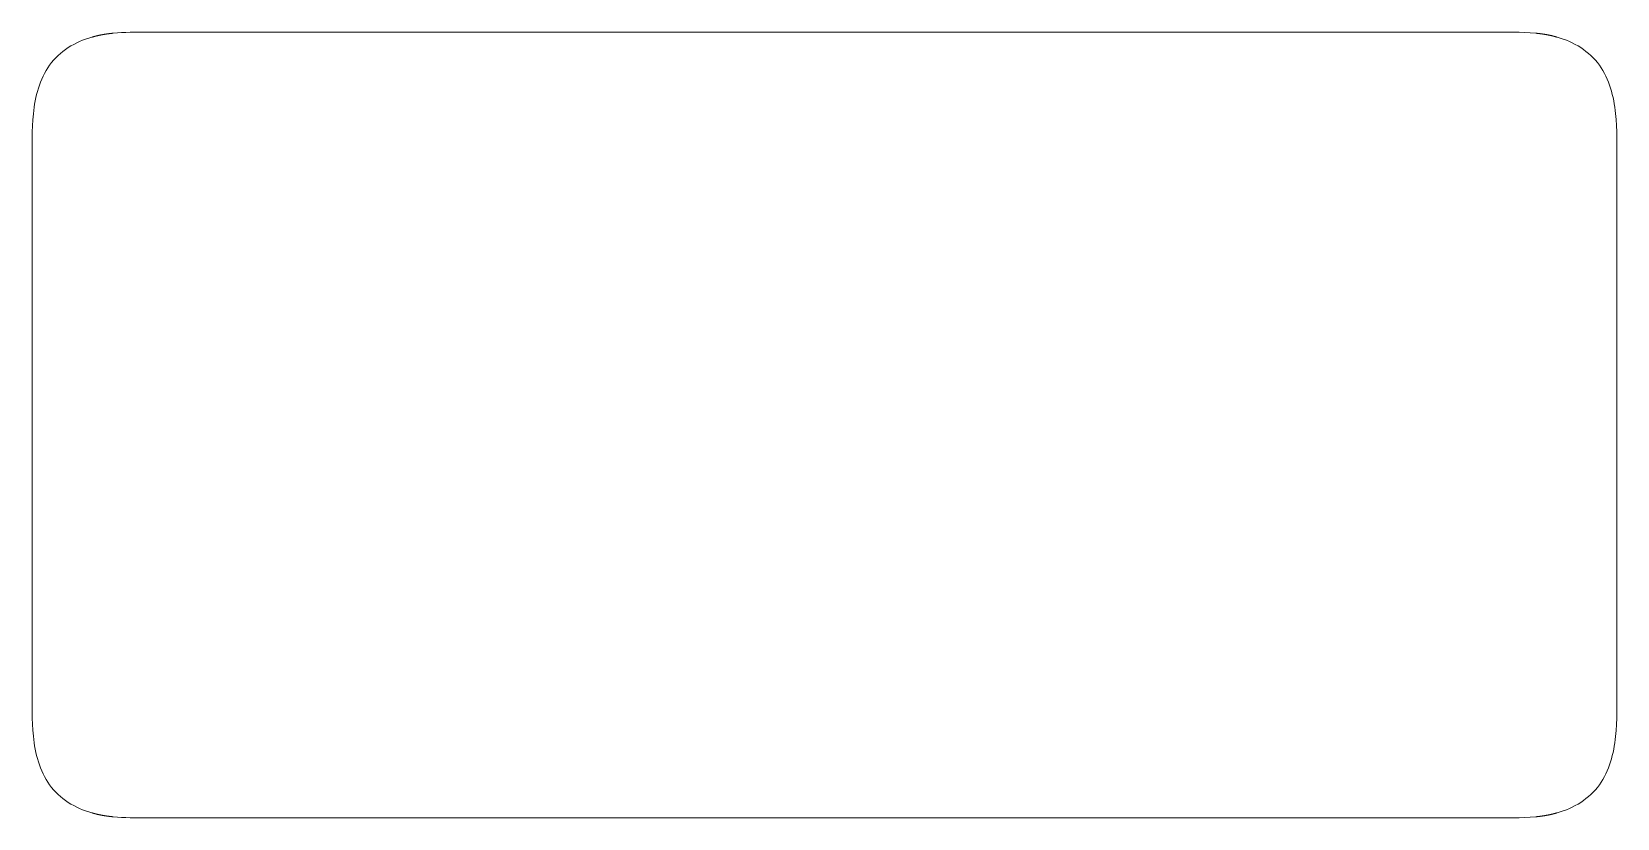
# Model space of a CAD drawing. Header units: millimetres. Extents: x -86 to 71, y -39 to 39.
import ezdxf

# ---------------------------------------------------------------- set-up
doc = ezdxf.new("R2010")
doc.units = ezdxf.units.MM
doc.layers.add('111', color=7, linetype='Continuous', true_color=0xffffff)

msp = doc.modelspace()

# ---------------------------------------------------------------- linework, layer by layer
at = {"layer": '111', "color": 163, "linetype": 'Continuous', "lineweight": 18}
for p, q in [((-74.23, 38.79, 0.15), (58.45, 38.78, 0.15)), ((-85.58, 25.96, 0.97), (-85.58, -25.96, 0.97)), ((70.88, 25.96, 0.97), (70.88, -25.96, 0.97)), ((-74.23, -38.79, 0.15), (58.51, -38.78, 0.15))]:
    msp.add_line(p, q, dxfattribs=at)
for points, knots in [([(-85.58, 25.96, 0.97), (-85.58, 27.56, 0.97), (-85.64, 29.16, 0.99), (-85.3, 32.44, 0.9), (-84.86, 34.14, 0.79), (-82.88, 36.92, 0.49), (-81.35, 37.84, 0.32), (-79.7, 38.3, 0.24)], [0, 0, 0, 0, 0.318471, 0.318471, 0.659235, 0.659235, 1, 1, 1, 1]), ([(58.45, 38.78, 0.15), (58.47, 38.78, 0.15), (58.49, 38.78, 0.15), (59.98, 38.78, 0.15), (61.44, 38.84, 0.14), (62.9, 38.69, 0.17)], [0, 0, 0, 0, 0.0142, 0.0142, 1, 1, 1, 1]), ([(65, 38.3, 0.24), (66.65, 37.84, 0.32), (68.18, 36.92, 0.49), (70.16, 34.14, 0.8), (70.6, 32.45, 0.91), (70.94, 29.17, 0.98), (70.88, 27.56, 0.97), (70.88, 25.96, 0.97)], [0, 0, 0, 0, 0.340601, 0.340601, 0.681201, 0.681201, 1, 1, 1, 1]), ([(-79.7, -38.3, 0.24), (-81.35, -37.84, 0.32), (-82.88, -36.92, 0.49), (-84.86, -34.14, 0.79), (-85.3, -32.44, 0.9), (-85.64, -29.16, 0.99), (-85.58, -27.56, 0.97), (-85.58, -25.96, 0.97)], [0, 0, 0, 0, 0.340763, 0.340763, 0.681526, 0.681526, 1, 1, 1, 1]), ([(70.88, -25.96, 0.97), (70.88, -27.56, 0.97), (70.94, -29.17, 0.98), (70.6, -32.45, 0.91), (70.16, -34.14, 0.8), (68.18, -36.92, 0.49), (66.65, -37.84, 0.32), (65, -38.3, 0.24)], [0, 0, 0, 0, 0.318799, 0.318799, 0.659399, 0.659399, 1, 1, 1, 1])]:
    msp.add_open_spline(points, degree=3, knots=knots, dxfattribs=at)
for points, degree in [([(-77.6, 38.69, 0.16), (-78.03, 38.65, 0.17), (-78.45, 38.6, 0.18), (-78.87, 38.51, 0.2), (-79.29, 38.42, 0.22), (-79.7, 38.3, 0.24)], 5), ([(-77.6, 38.69, 0.16), (-76.48, 38.8, 0.14), (-75.36, 38.8, 0.15), (-74.23, 38.79, 0.15)], 3), ([(65, 38.3, 0.24), (64.59, 38.42, 0.21), (64.18, 38.53, 0.19), (63.75, 38.59, 0.18), (63.33, 38.65, 0.17), (62.9, 38.69, 0.17)], 5), ([(-79.7, -38.3, 0.24), (-79.29, -38.42, 0.22), (-78.88, -38.53, 0.19), (-78.45, -38.59, 0.18), (-78.03, -38.65, 0.17), (-77.6, -38.69, 0.16)], 5), ([(-77.6, -38.69, 0.16), (-76.48, -38.8, 0.14), (-75.36, -38.8, 0.15), (-74.23, -38.79, 0.15)], 3), ([(58.51, -38.78, 0.15), (59.98, -38.78, 0.15), (61.44, -38.84, 0.14), (62.9, -38.69, 0.17)], 3), ([(62.9, -38.69, 0.17), (63.33, -38.65, 0.17), (63.75, -38.6, 0.18), (64.17, -38.51, 0.19), (64.59, -38.42, 0.21), (65, -38.3, 0.24)], 5)]:
    msp.add_open_spline(points, degree=degree, dxfattribs=at)

doc.saveas('drawing.dxf')
